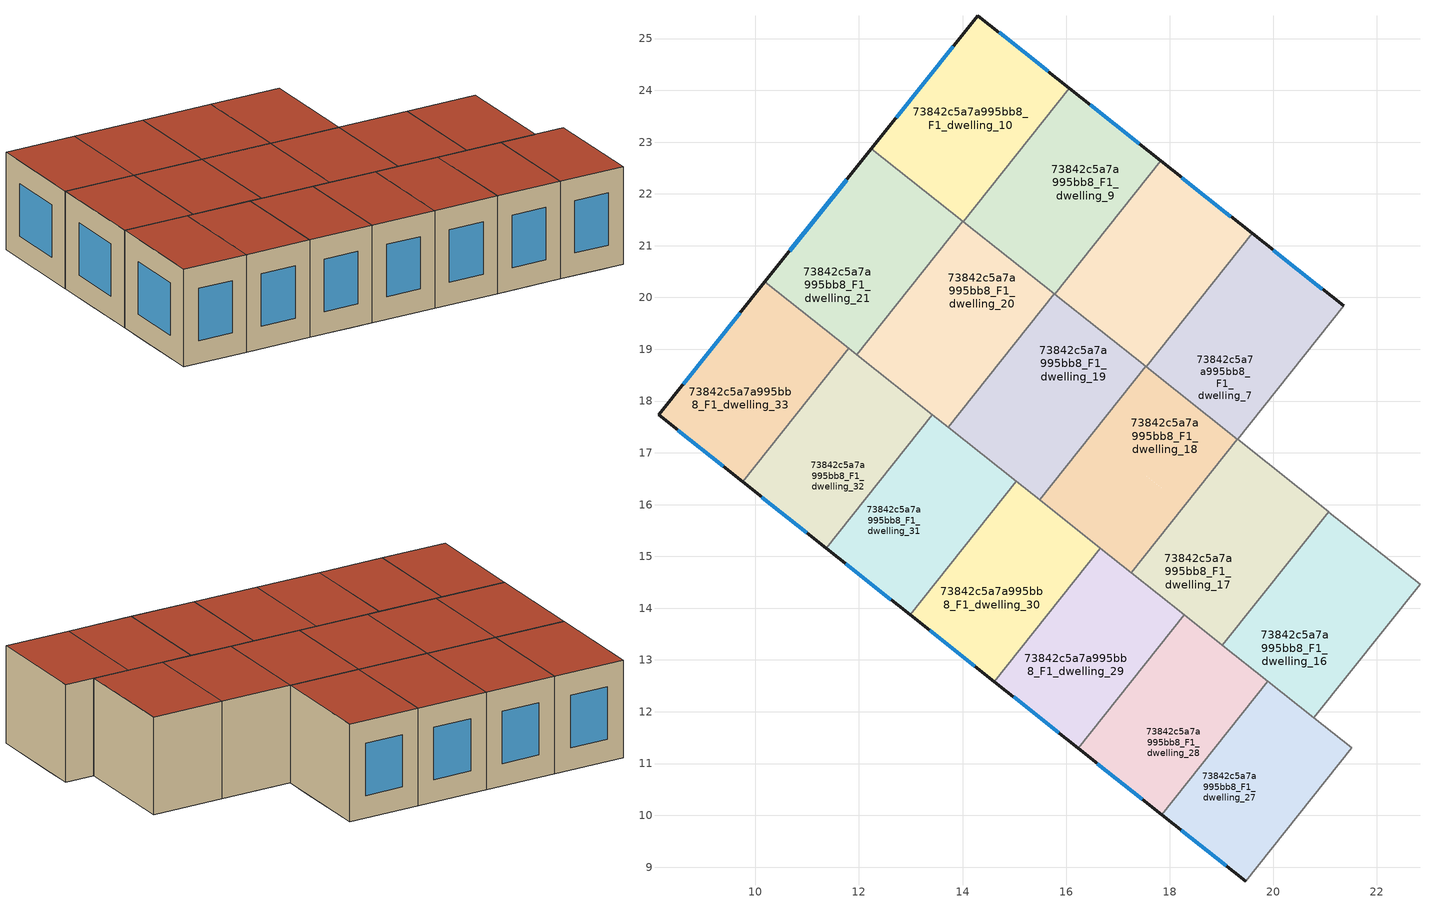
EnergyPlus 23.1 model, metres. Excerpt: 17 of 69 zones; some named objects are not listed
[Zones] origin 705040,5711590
73842c5a7a995bb8_F1_dwelling_10
 floor adiabatic (EU_floor_Construction): 16.06,24.04 14.01,21.47 12.24,22.87 14.3,25.44 z3
 wall outside (EU_wall_Construction): 16.06,24.04 14.3,25.44 12.24,22.87 z3:6
 wall to 73842c5a7a995bb8_F1_dwelling_9 (EU_wall_Construction): 14.01,21.47 16.06,24.04 z3:6
 wall to 73842c5a7a995bb8_F1_dwelling_21 (EU_wall_Construction): 12.24,22.87 14,21.47 z3:6
 wall to 73842c5a7a995bb8_F1_dwelling_20 (EU_wall_Construction): 14,21.47 14.01,21.47 z3:6
 window (EU_Window_Construction): 13.82,24.85 12.72,23.47 / 15.65,24.37 14.71,25.12 z3.69:5.31
 roof outside (EU_roof_Construction): 14.01,21.47 16.06,24.04 14.3,25.44 12.24,22.87 z6
73842c5a7a995bb8_F1_dwelling_16
 floor to 73842c5a7a995bb8_F0_dwelling_21 (EU_floor_Construction): 21.81,13.17 20.79,11.88 19.02,13.29 20.04,14.57 z3
 floor to 73842c5a7a995bb8_F0_dwelling_12 (EU_floor_Construction): 22.83,14.46 21.81,13.17 20.93,13.87 21.95,15.16 z3
 floor to 73842c5a7a995bb8_F0_dwelling_13 (EU_floor_Construction): 21.95,15.16 20.93,13.87 20.04,14.57 21.07,15.86 z3
 wall to 73842c5a7a995bb8_F1_dwelling_15 (EU_wall_Construction): 20.79,11.88 22.83,14.46 z3:6
 wall to 73842c5a7a995bb8_F1_dwelling_17 (EU_wall_Construction): 21.07,15.86 19.02,13.29 z3:6
 wall to 73842c5a7a995bb8_F1_dwelling_27 (EU_wall_Construction): 19.9,12.59 20.79,11.88 z3:6
 wall to 73842c5a7a995bb8_F1_dwelling_5 (EU_wall_Construction): 22.83,14.46 21.08,15.86 z3:6
 wall to 73842c5a7a995bb8_F1_dwelling_28 (EU_wall_Construction): 19.02,13.28 19.9,12.59 z3:6
 roof outside (EU_roof_Construction): 20.79,11.88 22.83,14.46 21.07,15.86 19.02,13.29 z6
73842c5a7a995bb8_F1_dwelling_17
 floor to 73842c5a7a995bb8_F0_dwelling_22 (EU_floor_Construction): 19.85,14.73 18.82,13.44 17.25,14.69 18.28,15.98 z3
 floor to 73842c5a7a995bb8_F0_dwelling_13 (EU_floor_Construction): 21.07,15.86 20.04,14.57 18.5,15.8 19.52,17.09 z3
 floor to 73842c5a7a995bb8_F0_dwelling_14 (EU_floor_Construction): 19.52,17.09 18.5,15.8 18.28,15.98 19.3,17.26 z3
 floor to 73842c5a7a995bb8_F0_dwelling_21 (EU_floor_Construction): 20.04,14.57 19.02,13.29 18.82,13.44 19.85,14.73 z3
 wall to 73842c5a7a995bb8_F1_dwelling_18 (EU_wall_Construction): 19.3,17.26 17.25,14.69 z3:6
 wall to 73842c5a7a995bb8_F1_dwelling_29 (EU_wall_Construction): 17.25,14.69 18.28,13.87 z3:6
 wall to 73842c5a7a995bb8_F1_dwelling_6 (EU_wall_Construction): 21.07,15.86 19.31,17.26 z3:6
 wall to 73842c5a7a995bb8_F1_dwelling_7 (EU_wall_Construction): 19.31,17.26 19.3,17.26 z3:6
 wall to 73842c5a7a995bb8_F1_dwelling_28 (EU_wall_Construction): 18.28,13.87 19.02,13.29 z3:6
 roof outside (EU_roof_Construction): 19.02,13.29 21.07,15.86 19.3,17.26 17.25,14.69 z6
73842c5a7a995bb8_F1_dwelling_18
 floor to 73842c5a7a995bb8_F0_dwelling_14 (EU_floor_Construction): 19.3,17.26 18.28,15.98 16.51,17.38 17.54,18.67 17.55,18.66 z3
 floor to 73842c5a7a995bb8_F0_dwelling_23 (EU_floor_Construction): 17.69,16.45 16.66,15.16 15.49,16.09 16.51,17.38 z3
 floor to 73842c5a7a995bb8_F0_dwelling_22 (EU_floor_Construction): 18.28,15.98 17.25,14.69 16.66,15.16 17.69,16.45 z3
 wall to 73842c5a7a995bb8_F1_dwelling_19 (EU_wall_Construction): 17.54,18.67 15.49,16.09 z3:6
 wall to 73842c5a7a995bb8_F1_dwelling_7 (EU_wall_Construction): 19.3,17.26 17.55,18.66 z3:6
 wall to 73842c5a7a995bb8_F1_dwelling_30 (EU_wall_Construction): 15.49,16.09 16.66,15.16 z3:6
 wall to 73842c5a7a995bb8_F1_dwelling_8 (EU_wall_Construction): 17.55,18.66 17.54,18.67 z3:6
 wall to 73842c5a7a995bb8_F1_dwelling_29 (EU_wall_Construction): 16.66,15.16 17.25,14.69 z3:6
 roof outside (EU_roof_Construction): 17.25,14.69 19.3,17.26 17.55,18.66 17.54,18.67 15.49,16.09 z6
73842c5a7a995bb8_F1_dwelling_19
 floor to 73842c5a7a995bb8_F0_dwelling_24 (EU_floor_Construction): 15.53,18.16 14.5,16.87 13.72,17.49 14.75,18.78 z3
 floor to 73842c5a7a995bb8_F0_dwelling_23 (EU_floor_Construction): 16.51,17.38 15.49,16.09 14.5,16.87 15.53,18.16 z3
 floor adiabatic (EU_floor_Construction): 17.54,18.67 16.51,17.38 14.75,18.78 15.77,20.07 z3
 wall to 73842c5a7a995bb8_F1_dwelling_20 (EU_wall_Construction): 15.77,20.07 13.72,17.49 z3:6
 wall to 73842c5a7a995bb8_F1_dwelling_31 (EU_wall_Construction): 13.72,17.49 15.04,16.45 z3:6
 wall to 73842c5a7a995bb8_F1_dwelling_8 (EU_wall_Construction): 17.54,18.67 15.78,20.06 z3:6
 wall to 73842c5a7a995bb8_F1_dwelling_30 (EU_wall_Construction): 15.04,16.45 15.49,16.09 z3:6
 wall to 73842c5a7a995bb8_F1_dwelling_9 (EU_wall_Construction): 15.78,20.06 15.77,20.07 z3:6
 roof outside (EU_roof_Construction): 15.49,16.09 17.54,18.67 15.77,20.07 13.72,17.49 z6
73842c5a7a995bb8_F1_dwelling_20
 floor to 73842c5a7a995bb8_F0_dwelling_24 (EU_floor_Construction): 14.75,18.78 13.72,17.49 12.35,18.59 13.37,19.88 z3
 floor to 73842c5a7a995bb8_F0_dwelling_25 (EU_floor_Construction): 13.37,19.88 12.35,18.59 11.96,18.9 12.98,20.18 z3
 floor adiabatic (EU_floor_Construction): 15.77,20.07 14.75,18.78 12.98,20.18 14,21.47 z3
 wall to 73842c5a7a995bb8_F1_dwelling_21 (EU_wall_Construction): 14,21.47 11.96,18.9 z3:6
 wall to 73842c5a7a995bb8_F1_dwelling_32 (EU_wall_Construction): 11.96,18.9 13.42,17.73 z3:6
 wall to 73842c5a7a995bb8_F1_dwelling_9 (EU_wall_Construction): 15.77,20.07 14.01,21.47 z3:6
 wall to 73842c5a7a995bb8_F1_dwelling_31 (EU_wall_Construction): 13.42,17.73 13.72,17.49 z3:6
 roof outside (EU_roof_Construction): 13.72,17.49 15.77,20.07 14,21.47 11.96,18.9 z6
73842c5a7a995bb8_F1_dwelling_21
 floor to 73842c5a7a995bb8_F0_dwelling_16 (EU_floor_Construction): 14,21.47 12.98,20.18 11.21,21.59 12.24,22.87 z3
 floor to 73842c5a7a995bb8_F0_dwelling_25 (EU_floor_Construction): 12.98,20.18 11.96,18.9 10.18,20.3 11.21,21.59 z3
 wall outside (EU_wall_Construction): 12.24,22.87 10.18,20.3 z3:6
 wall to 73842c5a7a995bb8_F1_dwelling_33 (EU_wall_Construction): 10.18,20.3 11.8,19.02 z3:6
 wall to 73842c5a7a995bb8_F1_dwelling_32 (EU_wall_Construction): 11.8,19.02 11.96,18.9 z3:6
 window (EU_Window_Construction): 11.77,22.28 10.66,20.9 z3.69:5.31
 roof outside (EU_roof_Construction): 11.96,18.9 14,21.47 12.24,22.87 10.18,20.3 z6
73842c5a7a995bb8_F1_dwelling_27
 floor to 73842c5a7a995bb8_F0_dwelling_30 (EU_floor_Construction): 20.46,11.09 18.93,9.15 17.85,10.01 19.39,11.94 z3
 floor to 73842c5a7a995bb8_F0_dwelling_21 (EU_floor_Construction): 20.98,11.73 20.47,11.08 19.39,11.94 19.9,12.59 z3
 floor to 73842c5a7a995bb8_F0_dwelling_29 (EU_floor_Construction): 21,10.66 19.47,8.73 18.93,9.15 20.47,11.08 z3
 floor to 73842c5a7a995bb8_F0_dwelling_20 (EU_floor_Construction): 21.52,11.3 21,10.66 20.47,11.08 20.98,11.73 z3
 wall outside (EU_wall_Construction): 17.85,10.01 19.47,8.72 z3:6
 wall to 73842c5a7a995bb8_F1_dwelling_26 (EU_wall_Construction): 19.47,8.72 21.52,11.3 z3:6
 wall to 73842c5a7a995bb8_F1_dwelling_28 (EU_wall_Construction): 19.9,12.59 17.85,10.01 z3:6
 wall to 73842c5a7a995bb8_F1_dwelling_15 (EU_wall_Construction): 21.52,11.3 20.79,11.88 z3:6
 window (EU_Window_Construction): 18.22,9.71 19.09,9.02 z3.69:5.31
 roof outside (EU_roof_Construction): 19.47,8.72 21.52,11.3 19.9,12.59 17.85,10.01 z6
73842c5a7a995bb8_F1_dwelling_28
 floor to 73842c5a7a995bb8_F0_dwelling_30 (EU_floor_Construction): 19.39,11.94 17.85,10.01 16.77,10.87 18.31,12.8 z3
 floor to 73842c5a7a995bb8_F0_dwelling_31 (EU_floor_Construction): 18.31,12.8 16.77,10.87 16.23,11.3 17.77,13.23 z3
 floor adiabatic (EU_floor_Construction): 19.9,12.59 19.39,11.94 17.77,13.23 18.28,13.88 z3
 wall outside (EU_wall_Construction): 16.23,11.3 17.85,10.01 z3:6
 wall to 73842c5a7a995bb8_F1_dwelling_29 (EU_wall_Construction): 18.28,13.88 16.23,11.3 z3:6
 window (EU_Window_Construction): 16.6,11 17.48,10.31 z3.69:5.31
 roof outside (EU_roof_Construction): 17.85,10.01 19.9,12.59 18.28,13.88 16.23,11.3 z6
73842c5a7a995bb8_F1_dwelling_29
 floor to 73842c5a7a995bb8_F0_dwelling_31 (EU_floor_Construction): 17.77,13.23 16.23,11.3 14.61,12.58 16.15,14.52 z3
 floor to 73842c5a7a995bb8_F0_dwelling_22 (EU_floor_Construction): 18.28,13.87 17.77,13.23 16.15,14.51 16.66,15.16 z3
 wall outside (EU_wall_Construction): 14.61,12.58 16.23,11.3 z3:6
 wall to 73842c5a7a995bb8_F1_dwelling_30 (EU_wall_Construction): 16.66,15.16 14.61,12.58 z3:6
 window (EU_Window_Construction): 14.98,12.29 15.86,11.59 z3.69:5.31
 roof outside (EU_roof_Construction): 16.23,11.3 18.28,13.88 16.66,15.16 14.61,12.58 z6
73842c5a7a995bb8_F1_dwelling_30
 floor to 73842c5a7a995bb8_F0_dwelling_23 (EU_floor_Construction): 16.66,15.16 16.15,14.52 14.53,15.8 15.04,16.45 z3
 floor to 73842c5a7a995bb8_F0_dwelling_32 (EU_floor_Construction): 16.15,14.52 14.61,12.58 12.99,13.87 14.53,15.8 z3
 wall outside (EU_wall_Construction): 12.99,13.87 14.61,12.58 z3:6
 wall to 73842c5a7a995bb8_F1_dwelling_31 (EU_wall_Construction): 15.04,16.45 12.99,13.87 z3:6
 window (EU_Window_Construction): 13.37,13.57 14.24,12.88 z3.69:5.31
 roof outside (EU_roof_Construction): 14.61,12.58 16.66,15.16 15.04,16.45 12.99,13.87 z6
73842c5a7a995bb8_F1_dwelling_31
 floor to 73842c5a7a995bb8_F0_dwelling_33 (EU_floor_Construction): 13.99,16.23 12.45,14.3 11.37,15.16 12.91,17.09 z3
 floor to 73842c5a7a995bb8_F0_dwelling_24 (EU_floor_Construction): 14.5,16.87 13.99,16.23 12.91,17.09 13.42,17.73 z3
 floor to 73842c5a7a995bb8_F0_dwelling_32 (EU_floor_Construction): 14.53,15.8 12.99,13.87 12.45,14.3 13.99,16.23 z3
 floor to 73842c5a7a995bb8_F0_dwelling_23 (EU_floor_Construction): 15.04,16.45 14.53,15.8 13.99,16.23 14.5,16.87 z3
 wall outside (EU_wall_Construction): 11.37,15.16 12.99,13.87 z3:6
 wall to 73842c5a7a995bb8_F1_dwelling_32 (EU_wall_Construction): 13.42,17.73 11.37,15.16 z3:6
 window (EU_Window_Construction): 11.75,14.86 12.62,14.17 z3.69:5.31
 roof outside (EU_roof_Construction): 12.99,13.87 15.04,16.45 13.42,17.73 11.37,15.16 z6
73842c5a7a995bb8_F1_dwelling_32
 floor to 73842c5a7a995bb8_F0_dwelling_33 (EU_floor_Construction): 12.91,17.09 11.37,15.16 10.29,16.01 11.83,17.95 z3
 floor to 73842c5a7a995bb8_F0_dwelling_34 (EU_floor_Construction): 11.83,17.95 10.29,16.01 9.75,16.44 11.29,18.38 z3
 floor to 73842c5a7a995bb8_F0_dwelling_24 (EU_floor_Construction): 13.42,17.73 12.91,17.09 11.83,17.94 12.35,18.59 z3
 floor to 73842c5a7a995bb8_F0_dwelling_25 (EU_floor_Construction): 12.35,18.59 11.83,17.94 11.29,18.38 11.8,19.02 z3
 wall outside (EU_wall_Construction): 9.75,16.44 11.37,15.16 z3:6
 wall to 73842c5a7a995bb8_F1_dwelling_33 (EU_wall_Construction): 11.8,19.02 9.75,16.44 z3:6
 window (EU_Window_Construction): 10.13,16.15 11,15.45 z3.69:5.31
 roof outside (EU_roof_Construction): 11.37,15.16 13.42,17.73 11.8,19.02 9.75,16.44 z6
73842c5a7a995bb8_F1_dwelling_33
 floor to 73842c5a7a995bb8_F0_dwelling_25 (EU_floor_Construction): 11.8,19.02 11.29,18.38 9.67,19.66 10.18,20.3 z3
 floor to 73842c5a7a995bb8_F0_dwelling_34 (EU_floor_Construction): 11.29,18.38 9.75,16.44 8.13,17.73 9.67,19.66 z3
 wall outside (EU_wall_Construction): 10.18,20.3 8.13,17.73 9.75,16.44 z3:6
 window (EU_Window_Construction): 8.5,17.43 9.38,16.74 / 9.71,19.71 8.6,18.33 z3.69:5.31
 roof outside (EU_roof_Construction): 9.75,16.44 11.8,19.02 10.18,20.3 8.13,17.73 z6
73842c5a7a995bb8_F1_dwelling_7
 floor to 73842c5a7a995bb8_F0_dwelling_5 (EU_floor_Construction): 21.36,19.84 19.82,17.9 19.24,18.37 20.77,20.3 z3
 floor adiabatic (EU_floor_Construction): 20.77,20.3 19.24,18.37 19.82,17.9 19.31,17.26 17.55,18.66 19.59,21.24 z3
 wall outside (EU_wall_Construction): 21.36,19.84 19.59,21.24 z3:6
 wall to 73842c5a7a995bb8_F1_dwelling_6 (EU_wall_Construction): 19.31,17.26 21.36,19.84 z3:6
 wall to 73842c5a7a995bb8_F1_dwelling_8 (EU_wall_Construction): 19.59,21.24 17.55,18.66 z3:6
 window (EU_Window_Construction): 20.95,20.16 20,20.91 z3.69:5.31
 roof outside (EU_roof_Construction): 19.31,17.26 21.36,19.84 19.59,21.24 17.55,18.66 z6
73842c5a7a995bb8_F1_dwelling_8
 floor to 73842c5a7a995bb8_F0_dwelling_6 (EU_floor_Construction): 19.59,21.24 18.06,19.31 17.08,20.08 18.61,22.02 z3
 floor to 73842c5a7a995bb8_F0_dwelling_7 (EU_floor_Construction): 18.61,22.02 17.08,20.08 16.29,20.71 17.83,22.64 z3
 floor to 73842c5a7a995bb8_F0_dwelling_15 (EU_floor_Construction): 17.61,19.66 17.1,19.02 15.78,20.06 16.29,20.71 z3
 floor to 73842c5a7a995bb8_F0_dwelling_14 (EU_floor_Construction): 18.06,19.31 17.55,18.66 17.1,19.02 17.61,19.66 z3
 wall outside (EU_wall_Construction): 19.59,21.24 17.83,22.64 z3:6
 wall to 73842c5a7a995bb8_F1_dwelling_9 (EU_wall_Construction): 17.83,22.64 15.78,20.06 z3:6
 window (EU_Window_Construction): 19.18,21.56 18.23,22.32 z3.69:5.31
 roof outside (EU_roof_Construction): 17.55,18.66 19.59,21.24 17.83,22.64 15.78,20.06 z6
73842c5a7a995bb8_F1_dwelling_9
 floor to 73842c5a7a995bb8_F0_dwelling_7 (EU_floor_Construction): 17.83,22.64 16.29,20.71 14.92,21.8 16.45,23.73 z3
 floor to 73842c5a7a995bb8_F0_dwelling_16 (EU_floor_Construction): 15.18,21.59 14.67,20.94 14.01,21.47 14.52,22.11 z3
 floor to 73842c5a7a995bb8_F0_dwelling_15 (EU_floor_Construction): 16.29,20.71 15.78,20.06 14.67,20.94 15.18,21.59 z3
 floor to 73842c5a7a995bb8_F0_dwelling_8 (EU_floor_Construction): 16.45,23.73 14.92,21.8 14.52,22.11 16.06,24.04 z3
 wall outside (EU_wall_Construction): 17.83,22.64 16.06,24.04 z3:6
 window (EU_Window_Construction): 17.42,22.97 16.47,23.72 z3.69:5.31
 roof outside (EU_roof_Construction): 15.78,20.06 17.83,22.64 16.06,24.04 14.01,21.47 z6
[Building]
EU S2 Campaign: North Axis=0; Terrain=City; Solar Distribution=FullExterior
[Site:Location]
London: Latitude=51.5; Longitude=-0.5; Time Zone=0; Elevation=25
[SizingPeriod:WeatherFileDays]
AnnualSizingPeriod: Begin Month=1; Begin Day of Month=1; End Month=12; End Day of Month=31; Day of Week for Start Day=Monday; Use Weather File Daylight Saving Period=No; Use Weather File Rain and Snow Indicators=No
[MATERIAL]
EU_InternalMass_Material: Roughness=MediumRough; Thickness=0.1; Conductivity=1; Density=1800; Specific Heat=900; Thermal Absorptance=0.9; Solar Absorptance=0.7; Visible Absorptance=0.7
[MATERIAL:NOMASS] Roughness=MediumRough; Thermal Absorptance=0.9; Solar Absorptance=0.7; Visible Absorptance=0.7
Name | Thermal Resistance
EU_wall_NoMass | 0.635353
EU_roof_NoMass | 0.675062
EU_floor_NoMass | 1.96382
[WINDOWMATERIAL:SIMPLEGLAZINGSYSTEM]
EU_Window_SimpleGlazing: UFactor=2.96269; Solar Heat Gain Coefficient=0.76; Visible Transmittance=0.76
[CONSTRUCTION]
EU_wall_Construction: EU_wall_NoMass
EU_roof_Construction: EU_roof_NoMass
EU_floor_Construction: EU_floor_NoMass
EU_InternalMass_Construction: EU_InternalMass_Material
EU_Window_Construction: EU_Window_SimpleGlazing
[ZONE] Type=1; Multiplier=1; Ceiling Height=autocalculate; Floor Area=autocalculate; Part of Total Floor Area=Yes
Name | Volume
73842c5a7a995bb8_F1_dwelling_10 | 22.2678
73842c5a7a995bb8_F1_dwelling_16; 73842c5a7a995bb8_F1_dwelling_17 | 22.2729
73842c5a7a995bb8_F1_dwelling_18 | 22.2817
73842c5a7a995bb8_F1_dwelling_19 | 22.2744
73842c5a7a995bb8_F1_dwelling_20; 73842c5a7a995bb8_F1_dwelling_8 | 22.2737
73842c5a7a995bb8_F1_dwelling_21; 73842c5a7a995bb8_F1_dwelling_9 | 22.2803
73842c5a7a995bb8_F1_dwelling_27 | 20.4141
73842c5a7a995bb8_F1_dwelling_28; 73842c5a7a995bb8_F1_dwelling_29 | 20.4265
73842c5a7a995bb8_F1_dwelling_30 | 20.4133
73842c5a7a995bb8_F1_dwelling_31 | 20.4272
73842c5a7a995bb8_F1_dwelling_32 | 20.4148
73842c5a7a995bb8_F1_dwelling_33 | 20.4155
73842c5a7a995bb8_F1_dwelling_7 | 22.2781
[INTERNALMASS] Construction=EU_InternalMass_Construction
Name | Zone or ZoneList | Surface Area
73842c5a7a995bb8_F1_dwelling_7_EU_InternalMass | 73842c5a7a995bb8_F1_dwelling_7 | 7.42595
73842c5a7a995bb8_F1_dwelling_8_EU_InternalMass | 73842c5a7a995bb8_F1_dwelling_8 | 7.42463
73842c5a7a995bb8_F1_dwelling_9_EU_InternalMass | 73842c5a7a995bb8_F1_dwelling_9 | 7.42682
73842c5a7a995bb8_F1_dwelling_10_EU_InternalMass | 73842c5a7a995bb8_F1_dwelling_10 | 7.42273
73842c5a7a995bb8_F1_dwelling_16_EU_InternalMass | 73842c5a7a995bb8_F1_dwelling_16 | 7.42419
73842c5a7a995bb8_F1_dwelling_17_EU_InternalMass | 73842c5a7a995bb8_F1_dwelling_17 | 7.42419
73842c5a7a995bb8_F1_dwelling_18_EU_InternalMass | 73842c5a7a995bb8_F1_dwelling_18 | 7.42829
73842c5a7a995bb8_F1_dwelling_19_EU_InternalMass | 73842c5a7a995bb8_F1_dwelling_19 | 7.42469
73842c5a7a995bb8_F1_dwelling_20_EU_InternalMass | 73842c5a7a995bb8_F1_dwelling_20 | 7.42469
73842c5a7a995bb8_F1_dwelling_21_EU_InternalMass | 73842c5a7a995bb8_F1_dwelling_21 | 7.42663
73842c5a7a995bb8_F1_dwelling_27_EU_InternalMass | 73842c5a7a995bb8_F1_dwelling_27 | 6.80461
73842c5a7a995bb8_F1_dwelling_28_EU_InternalMass | 73842c5a7a995bb8_F1_dwelling_28 | 6.80902
73842c5a7a995bb8_F1_dwelling_29_EU_InternalMass | 73842c5a7a995bb8_F1_dwelling_29 | 6.80902
73842c5a7a995bb8_F1_dwelling_30_EU_InternalMass | 73842c5a7a995bb8_F1_dwelling_30 | 6.8046
73842c5a7a995bb8_F1_dwelling_31_EU_InternalMass | 73842c5a7a995bb8_F1_dwelling_31 | 6.80923
73842c5a7a995bb8_F1_dwelling_32_EU_InternalMass | 73842c5a7a995bb8_F1_dwelling_32 | 6.80461
73842c5a7a995bb8_F1_dwelling_33_EU_InternalMass | 73842c5a7a995bb8_F1_dwelling_33 | 6.80704
[OTHEREQUIPMENT] Fuel Type=Electricity; Design Level Calculation Method=Watts/Area; Power per Zone Floor Area=1; Fraction Latent=0; Fraction Radiant=0; Fraction Lost=0; Carbon Dioxide Generation Rate=0; EndUse Subcategory=EU_Step8_InternalGains
Name | Zone or ZoneList or Space or SpaceList | Schedule
EU_Step8_InternalGain_73842c5a7a995bb8_F1_dwelling_7_f000 | 73842c5a7a995bb8_F1_dwelling_7 | EU_Step8_GainSchedule_73842c5a7a995bb8_F1_dwelling_7_f000
EU_Step8_InternalGain_73842c5a7a995bb8_F1_dwelling_8_f000 | 73842c5a7a995bb8_F1_dwelling_8 | EU_Step8_GainSchedule_73842c5a7a995bb8_F1_dwelling_8_f000
EU_Step8_InternalGain_73842c5a7a995bb8_F1_dwelling_9_f000 | 73842c5a7a995bb8_F1_dwelling_9 | EU_Step8_GainSchedule_73842c5a7a995bb8_F1_dwelling_9_f000
EU_Step8_InternalGain_73842c5a7a995bb8_F1_dwelling_10_f000 | 73842c5a7a995bb8_F1_dwelling_10 | EU_Step8_GainSchedule_73842c5a7a995bb8_F1_dwelling_10_f000
EU_Step8_InternalGain_73842c5a7a995bb8_F1_dwelling_16_f000 | 73842c5a7a995bb8_F1_dwelling_16 | EU_Step8_GainSchedule_73842c5a7a995bb8_F1_dwelling_16_f000
EU_Step8_InternalGain_73842c5a7a995bb8_F1_dwelling_17_f000 | 73842c5a7a995bb8_F1_dwelling_17 | EU_Step8_GainSchedule_73842c5a7a995bb8_F1_dwelling_17_f000
EU_Step8_InternalGain_73842c5a7a995bb8_F1_dwelling_18_f000 | 73842c5a7a995bb8_F1_dwelling_18 | EU_Step8_GainSchedule_73842c5a7a995bb8_F1_dwelling_18_f000
EU_Step8_InternalGain_73842c5a7a995bb8_F1_dwelling_19_f000 | 73842c5a7a995bb8_F1_dwelling_19 | EU_Step8_GainSchedule_73842c5a7a995bb8_F1_dwelling_19_f000
EU_Step8_InternalGain_73842c5a7a995bb8_F1_dwelling_20_f000 | 73842c5a7a995bb8_F1_dwelling_20 | EU_Step8_GainSchedule_73842c5a7a995bb8_F1_dwelling_20_f000
EU_Step8_InternalGain_73842c5a7a995bb8_F1_dwelling_21_f000 | 73842c5a7a995bb8_F1_dwelling_21 | EU_Step8_GainSchedule_73842c5a7a995bb8_F1_dwelling_21_f000
EU_Step8_InternalGain_73842c5a7a995bb8_F1_dwelling_27_f000 | 73842c5a7a995bb8_F1_dwelling_27 | EU_Step8_GainSchedule_73842c5a7a995bb8_F1_dwelling_27_f000
EU_Step8_InternalGain_73842c5a7a995bb8_F1_dwelling_28_f000 | 73842c5a7a995bb8_F1_dwelling_28 | EU_Step8_GainSchedule_73842c5a7a995bb8_F1_dwelling_28_f000
EU_Step8_InternalGain_73842c5a7a995bb8_F1_dwelling_29_f000 | 73842c5a7a995bb8_F1_dwelling_29 | EU_Step8_GainSchedule_73842c5a7a995bb8_F1_dwelling_29_f000
EU_Step8_InternalGain_73842c5a7a995bb8_F1_dwelling_30_f000 | 73842c5a7a995bb8_F1_dwelling_30 | EU_Step8_GainSchedule_73842c5a7a995bb8_F1_dwelling_30_f000
EU_Step8_InternalGain_73842c5a7a995bb8_F1_dwelling_31_f000 | 73842c5a7a995bb8_F1_dwelling_31 | EU_Step8_GainSchedule_73842c5a7a995bb8_F1_dwelling_31_f000
EU_Step8_InternalGain_73842c5a7a995bb8_F1_dwelling_32_f000 | 73842c5a7a995bb8_F1_dwelling_32 | EU_Step8_GainSchedule_73842c5a7a995bb8_F1_dwelling_32_f000
EU_Step8_InternalGain_73842c5a7a995bb8_F1_dwelling_33_f000 | 73842c5a7a995bb8_F1_dwelling_33 | EU_Step8_GainSchedule_73842c5a7a995bb8_F1_dwelling_33_f000
[ZONEVENTILATION:DESIGNFLOWRATE] Schedule=EU_AlwaysOn; Design Flow Rate Calculation Method=AirChanges/Hour; Air Changes per Hour=0.555504; Ventilation Type=Natural; Fan Pressure Rise=0; Fan Total Efficiency=1; Constant Term Coefficient=1; Temperature Term Coefficient=0; Velocity Term Coefficient=0; Velocity Squared Term Coefficient=0; Minimum Indoor Temperature=-100; Maximum Indoor Temperature=100; Delta Temperature=-100; Minimum Outdoor Temperature=-100; Maximum Outdoor Temperature=100; Maximum Wind Speed=40
Name | Zone or ZoneList or Space or SpaceList
EU_ConstantAir_73842c5a7a995bb8_F1_dwelling_7 | 73842c5a7a995bb8_F1_dwelling_7
EU_ConstantAir_73842c5a7a995bb8_F1_dwelling_8 | 73842c5a7a995bb8_F1_dwelling_8
EU_ConstantAir_73842c5a7a995bb8_F1_dwelling_9 | 73842c5a7a995bb8_F1_dwelling_9
EU_ConstantAir_73842c5a7a995bb8_F1_dwelling_10 | 73842c5a7a995bb8_F1_dwelling_10
EU_ConstantAir_73842c5a7a995bb8_F1_dwelling_16 | 73842c5a7a995bb8_F1_dwelling_16
EU_ConstantAir_73842c5a7a995bb8_F1_dwelling_17 | 73842c5a7a995bb8_F1_dwelling_17
EU_ConstantAir_73842c5a7a995bb8_F1_dwelling_18 | 73842c5a7a995bb8_F1_dwelling_18
EU_ConstantAir_73842c5a7a995bb8_F1_dwelling_19 | 73842c5a7a995bb8_F1_dwelling_19
EU_ConstantAir_73842c5a7a995bb8_F1_dwelling_20 | 73842c5a7a995bb8_F1_dwelling_20
EU_ConstantAir_73842c5a7a995bb8_F1_dwelling_21 | 73842c5a7a995bb8_F1_dwelling_21
EU_ConstantAir_73842c5a7a995bb8_F1_dwelling_27 | 73842c5a7a995bb8_F1_dwelling_27
EU_ConstantAir_73842c5a7a995bb8_F1_dwelling_28 | 73842c5a7a995bb8_F1_dwelling_28
EU_ConstantAir_73842c5a7a995bb8_F1_dwelling_29 | 73842c5a7a995bb8_F1_dwelling_29
EU_ConstantAir_73842c5a7a995bb8_F1_dwelling_30 | 73842c5a7a995bb8_F1_dwelling_30
EU_ConstantAir_73842c5a7a995bb8_F1_dwelling_31 | 73842c5a7a995bb8_F1_dwelling_31
EU_ConstantAir_73842c5a7a995bb8_F1_dwelling_32 | 73842c5a7a995bb8_F1_dwelling_32
EU_ConstantAir_73842c5a7a995bb8_F1_dwelling_33 | 73842c5a7a995bb8_F1_dwelling_33
[HVACTEMPLATE:ZONE:IDEALLOADSAIRSYSTEM] System Availability Schedule=EU_AlwaysOn; Maximum Heating Supply Air Temperature=50; Minimum Cooling Supply Air Temperature=13; Maximum Heating Supply Air Humidity Ratio=0.0156; Minimum Cooling Supply Air Humidity Ratio=0.0077; Heating Limit=NoLimit; Cooling Limit=NoLimit; Heating Availability Schedule=EU_AlwaysOn; Cooling Availability Schedule=EU_CoolingOff; Dehumidification Control Type=ConstantSensibleHeatRatio; Cooling Sensible Heat Ratio=0.7; Dehumidification Setpoint=60; Humidification Control Type=None; Humidification Setpoint=30; Outdoor Air Method=None; Outdoor Air Flow Rate per Person=0.00944; Outdoor Air Flow Rate per Zone Floor Area=0; Outdoor Air Flow Rate per Zone=0; Demand Controlled Ventilation Type=None; Outdoor Air Economizer Type=NoEconomizer; Heat Recovery Type=None; Sensible Heat Recovery Effectiveness=0.7; Latent Heat Recovery Effectiveness=0.65
Name | Template Thermostat
73842c5a7a995bb8_F1_dwelling_7 | EU_HeatOnly_73842c5a7a995bb8_F1_dwelling_7
73842c5a7a995bb8_F1_dwelling_8 | EU_HeatOnly_73842c5a7a995bb8_F1_dwelling_8
73842c5a7a995bb8_F1_dwelling_9 | EU_HeatOnly_73842c5a7a995bb8_F1_dwelling_9
73842c5a7a995bb8_F1_dwelling_10 | EU_HeatOnly_73842c5a7a995bb8_F1_dwelling_10
73842c5a7a995bb8_F1_dwelling_16 | EU_HeatOnly_73842c5a7a995bb8_F1_dwelling_16
73842c5a7a995bb8_F1_dwelling_17 | EU_HeatOnly_73842c5a7a995bb8_F1_dwelling_17
73842c5a7a995bb8_F1_dwelling_18 | EU_HeatOnly_73842c5a7a995bb8_F1_dwelling_18
73842c5a7a995bb8_F1_dwelling_19 | EU_HeatOnly_73842c5a7a995bb8_F1_dwelling_19
73842c5a7a995bb8_F1_dwelling_20 | EU_HeatOnly_73842c5a7a995bb8_F1_dwelling_20
73842c5a7a995bb8_F1_dwelling_21 | EU_HeatOnly_73842c5a7a995bb8_F1_dwelling_21
73842c5a7a995bb8_F1_dwelling_27 | EU_HeatOnly_73842c5a7a995bb8_F1_dwelling_27
73842c5a7a995bb8_F1_dwelling_28 | EU_HeatOnly_73842c5a7a995bb8_F1_dwelling_28
73842c5a7a995bb8_F1_dwelling_29 | EU_HeatOnly_73842c5a7a995bb8_F1_dwelling_29
73842c5a7a995bb8_F1_dwelling_30 | EU_HeatOnly_73842c5a7a995bb8_F1_dwelling_30
73842c5a7a995bb8_F1_dwelling_31 | EU_HeatOnly_73842c5a7a995bb8_F1_dwelling_31
73842c5a7a995bb8_F1_dwelling_32 | EU_HeatOnly_73842c5a7a995bb8_F1_dwelling_32
73842c5a7a995bb8_F1_dwelling_33 | EU_HeatOnly_73842c5a7a995bb8_F1_dwelling_33
[SIZING:ZONE] Zone Cooling Design Supply Air Temperature Input Method=SupplyAirTemperature; Zone Cooling Design Supply Air Temperature=13; Zone Heating Design Supply Air Temperature Input Method=SupplyAirTemperature; Zone Heating Design Supply Air Temperature=50; Zone Cooling Design Supply Air Humidity Ratio=0.008; Zone Heating Design Supply Air Humidity Ratio=0.008; Cooling Design Air Flow Method=DesignDay; Cooling Design Air Flow Rate=0; Cooling Minimum Air Flow per Zone Floor Area=0.000762; Cooling Minimum Air Flow=0; Cooling Minimum Air Flow Fraction=0.2; Heating Design Air Flow Method=DesignDay; Heating Design Air Flow Rate=0; Heating Maximum Air Flow per Zone Floor Area=0.002032; Heating Maximum Air Flow=0.141576; Heating Maximum Air Flow Fraction=0.3; Account for Dedicated Outdoor Air System=No; Dedicated Outdoor Air System Control Strategy=NeutralSupplyAir; Dedicated Outdoor Air Low Setpoint Temperature for Design=autosize; Dedicated Outdoor Air High Setpoint Temperature for Design=autosize; Zone Load Sizing Method=Sensible Load Only No Latent Load; Zone Latent Cooling Design Supply Air Humidity Ratio Input Method=HumidityRatioDifference; Zone Cooling Design Supply Air Humidity Ratio Difference=0.005; Zone Latent Heating Design Supply Air Humidity Ratio Input Method=HumidityRatioDifference; Zone Humidification Design Supply Air Humidity Ratio Difference=0.005
73842c5a7a995bb8_F1_dwelling_7; 73842c5a7a995bb8_F1_dwelling_8; 73842c5a7a995bb8_F1_dwelling_9; 73842c5a7a995bb8_F1_dwelling_10; 73842c5a7a995bb8_F1_dwelling_16; 73842c5a7a995bb8_F1_dwelling_17; 73842c5a7a995bb8_F1_dwelling_18; 73842c5a7a995bb8_F1_dwelling_19; 73842c5a7a995bb8_F1_dwelling_20; 73842c5a7a995bb8_F1_dwelling_21; 73842c5a7a995bb8_F1_dwelling_27; 73842c5a7a995bb8_F1_dwelling_28; 73842c5a7a995bb8_F1_dwelling_29; 73842c5a7a995bb8_F1_dwelling_30; 73842c5a7a995bb8_F1_dwelling_31; 73842c5a7a995bb8_F1_dwelling_32; 73842c5a7a995bb8_F1_dwelling_33
[SCHEDULE:CONSTANT]
Name | Hourly Value
EU_AlwaysOn | 1
EU_CoolingOff | 0
[SCHEDULE:FILE] Column Number=1; Rows to Skip at Top=0; Number of Hours of Data=8760; Column Separator=Comma; Interpolate to Timestep=No; Minutes per Item=60; Adjust Schedule for Daylight Savings=Yes
Name | File
EU_Step8_GainSchedule_73842c5a7a995bb8_F1_dwelling_7_f000 | ../../schedules/73842c5a7a995bb8/73842c5a7a995bb8_F1_dwelling_7_f000_gain.csv
EU_Step8_GainSchedule_73842c5a7a995bb8_F1_dwelling_8_f000 | ../../schedules/73842c5a7a995bb8/73842c5a7a995bb8_F1_dwelling_8_f000_gain.csv
EU_Step8_GainSchedule_73842c5a7a995bb8_F1_dwelling_9_f000 | ../../schedules/73842c5a7a995bb8/73842c5a7a995bb8_F1_dwelling_9_f000_gain.csv
EU_Step8_GainSchedule_73842c5a7a995bb8_F1_dwelling_10_f000 | ../../schedules/73842c5a7a995bb8/73842c5a7a995bb8_F1_dwelling_10_f000_gain.csv
EU_Step8_GainSchedule_73842c5a7a995bb8_F1_dwelling_16_f000 | ../../schedules/73842c5a7a995bb8/73842c5a7a995bb8_F1_dwelling_16_f000_gain.csv
EU_Step8_GainSchedule_73842c5a7a995bb8_F1_dwelling_17_f000 | ../../schedules/73842c5a7a995bb8/73842c5a7a995bb8_F1_dwelling_17_f000_gain.csv
EU_Step8_GainSchedule_73842c5a7a995bb8_F1_dwelling_18_f000 | ../../schedules/73842c5a7a995bb8/73842c5a7a995bb8_F1_dwelling_18_f000_gain.csv
EU_Step8_GainSchedule_73842c5a7a995bb8_F1_dwelling_19_f000 | ../../schedules/73842c5a7a995bb8/73842c5a7a995bb8_F1_dwelling_19_f000_gain.csv
EU_Step8_GainSchedule_73842c5a7a995bb8_F1_dwelling_20_f000 | ../../schedules/73842c5a7a995bb8/73842c5a7a995bb8_F1_dwelling_20_f000_gain.csv
EU_Step8_GainSchedule_73842c5a7a995bb8_F1_dwelling_21_f000 | ../../schedules/73842c5a7a995bb8/73842c5a7a995bb8_F1_dwelling_21_f000_gain.csv
EU_Step8_GainSchedule_73842c5a7a995bb8_F1_dwelling_27_f000 | ../../schedules/73842c5a7a995bb8/73842c5a7a995bb8_F1_dwelling_27_f000_gain.csv
EU_Step8_GainSchedule_73842c5a7a995bb8_F1_dwelling_28_f000 | ../../schedules/73842c5a7a995bb8/73842c5a7a995bb8_F1_dwelling_28_f000_gain.csv
EU_Step8_GainSchedule_73842c5a7a995bb8_F1_dwelling_29_f000 | ../../schedules/73842c5a7a995bb8/73842c5a7a995bb8_F1_dwelling_29_f000_gain.csv
EU_Step8_GainSchedule_73842c5a7a995bb8_F1_dwelling_30_f000 | ../../schedules/73842c5a7a995bb8/73842c5a7a995bb8_F1_dwelling_30_f000_gain.csv
EU_Step8_GainSchedule_73842c5a7a995bb8_F1_dwelling_31_f000 | ../../schedules/73842c5a7a995bb8/73842c5a7a995bb8_F1_dwelling_31_f000_gain.csv
EU_Step8_GainSchedule_73842c5a7a995bb8_F1_dwelling_32_f000 | ../../schedules/73842c5a7a995bb8/73842c5a7a995bb8_F1_dwelling_32_f000_gain.csv
EU_Step8_GainSchedule_73842c5a7a995bb8_F1_dwelling_33_f000 | ../../schedules/73842c5a7a995bb8/73842c5a7a995bb8_F1_dwelling_33_f000_gain.csv
